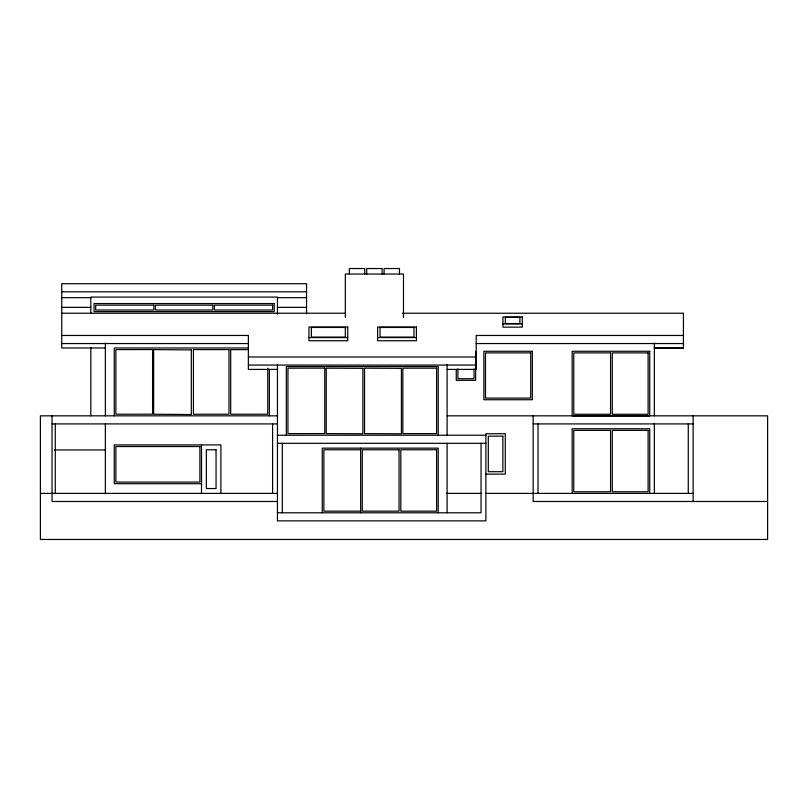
<?xml version="1.0" encoding="UTF-8"?>
<svg xmlns="http://www.w3.org/2000/svg" width="808" height="808" viewBox="0 0 808 808"><rect width="100%" height="100%" fill="white"/><g stroke="black" fill="none" stroke-linecap="round" stroke-linejoin="round"><path stroke-width="1.21" d="M61.741 291.809L306.535 291.809M61.741 297.667L90.819 297.667M277.447 297.667L306.535 297.667M61.741 307.363L90.819 307.363M277.447 307.363L306.535 307.363M61.741 313.231L345.531 313.231M402.273 313.231L683.427 313.231L683.427 348.268L654.389 348.268M502.93 323.957L522.322 323.957M61.741 335.471L248.369 335.471L248.369 369.408L277.447 369.408M683.427 335.471L476.195 335.471L476.195 369.408L447.117 369.408M308.959 337.562L347.743 337.562M377.629 337.562L416.413 337.562M61.741 343.551L248.369 343.551M476.195 343.551L683.427 343.551M105.363 347.975L61.741 347.975L61.741 283.729L306.535 283.729L306.535 313.837M247.935 347.975L114.251 347.975L114.251 415.837M654.339 347.975L683.427 347.975M247.995 349.611L230.704 349.622L230.704 414.251L267.751 414.221L267.751 368.236M248.369 356.995L476.195 356.995M248.369 365.065L476.195 365.065M277.447 415.837L40.4 415.837L40.4 539.471L767.6 539.471L767.6 415.837L447.117 415.837M52.045 423.917L277.447 423.917M533.159 423.917L693.123 423.917M277.447 435.229L485.891 435.229M277.447 443.309L485.891 443.309M360.661 449.773L323.907 449.773L323.907 511.171L360.661 511.171M54.52 449.975L105.363 449.975M485.891 474.124L505.283 474.124L505.283 433.724L485.891 433.724L485.891 520.867L277.447 520.867L277.447 364.56M201.505 483.709L114.251 483.709L114.251 444.925L220.897 444.925L220.897 493.395M40.4 493.395L277.447 493.395M446.359 493.395L481.649 493.395M485.436 493.395L693.123 493.395M277.447 501.475L52.045 501.475L52.045 415.837M767.6 501.475L533.159 501.475L533.159 415.837M277.447 512.787L481.043 512.787L481.043 443.309M693.123 415.837L693.123 501.475M688.275 423.917L688.275 493.395M654.339 343.127L654.339 415.837M654.339 423.341L654.339 493.395M649.723 493.395L649.723 428.765L572.165 428.765L572.165 493.395M538.007 423.917L538.007 493.395M475.659 351.238L475.659 380.326L456.267 380.326L456.267 369.418M474.044 368.862L474.044 378.71L457.884 378.71L457.884 368.862M447.117 364.56L447.117 435.229M447.117 443.309L447.117 512.787M438.229 435.229L438.229 366.559L286.335 366.559L286.335 435.229M438.229 512.787L438.229 448.157L322.291 448.157L322.291 512.787M403.485 317.403L403.485 274.033L345.319 274.033L345.319 317.403M399.475 274.033L399.475 268.529L384.073 268.529L384.073 274.033M382.103 274.033L382.103 268.529L366.701 268.529L366.701 274.033M364.731 274.033L364.731 268.529L349.329 268.529L349.329 274.033M360.661 448.157L360.661 512.787M282.295 443.309L282.295 512.787M277.447 314.039L277.447 297.081L90.819 297.081L90.819 313.231M272.599 423.917L272.599 493.395M269.367 369.337L269.367 415.837M201.505 444.925L201.505 493.395M105.363 343.127L105.363 415.837M105.363 423.917L105.363 493.395M90.819 347.733L90.819 415.837M55.277 423.917L55.277 493.395M274.215 303.535L94.051 303.535L94.051 311.615L274.215 311.615L274.215 303.535M153.843 305.151L95.667 305.151L95.667 309.999L153.843 309.999L153.843 305.151M212.817 305.151L155.459 305.151L155.459 309.999L212.817 309.999L212.817 305.151M272.599 305.151L214.433 305.151L214.433 309.999L272.599 309.999L272.599 305.151M522.322 316.938L502.93 316.938L502.93 327.139L522.322 327.139L522.322 316.938M519.898 317.372L505.354 317.372L505.354 323.523L519.898 323.523L519.898 317.372M347.743 327.028L308.959 327.028L308.959 340.744L347.743 340.744L347.743 327.028M416.413 327.028L377.629 327.028L377.629 340.744L416.413 340.744L416.413 327.028M345.319 327.462L311.383 327.462L311.383 337.118L345.319 337.118L345.319 327.462M413.989 327.462L380.053 327.462L380.053 337.118L413.989 337.118L413.989 327.462M152.581 349.561L115.867 349.591L115.867 414.221L152.581 414.191L152.581 349.561M228.977 349.591L193.425 349.591L193.425 414.221L228.977 414.221L228.977 349.591M532.351 351.268L483.871 351.268L483.871 399.738L532.351 399.738L532.351 351.268M649.723 351.268L572.165 351.268L572.165 415.898L649.723 415.898L649.723 351.268M530.735 352.884L485.487 352.884L485.487 398.122L530.735 398.122L530.735 352.884M610.545 352.884L573.781 352.884L573.781 414.282L610.545 414.282L610.545 352.884M648.107 352.884L612.302 352.884L612.302 414.282L648.107 414.282L648.107 352.884M324.755 368.135L287.951 368.175L287.951 433.613L324.755 433.573L324.755 368.135M436.613 368.175L402.839 368.175L402.839 433.613L436.613 433.613L436.613 368.175M610.545 430.381L573.781 430.381L573.781 491.779L610.545 491.779L610.545 430.381M648.107 430.381L612.302 430.381L612.302 491.779L648.107 491.779L648.107 430.381M502.859 436.148L488.315 436.148L488.315 471.7L502.859 471.7L502.859 436.148M199.889 446.541L115.867 446.541L115.867 482.093L199.889 482.093L199.889 446.541M216.049 449.773L206.353 449.773L206.353 488.547L216.049 488.547L216.049 449.773M399.041 449.773L362.277 449.773L362.277 511.171L399.041 511.171L399.041 449.773M436.613 449.773L400.808 449.773L400.808 511.171L436.613 511.171L436.613 449.773M401.424 368.347L364.539 368.175L364.539 433.613L401.424 433.785L401.424 368.347M362.873 368.327L326.25 368.175L326.25 433.613L362.873 433.765L362.873 368.327M191.324 349.884L153.651 349.632L153.651 414.262L191.324 414.514L191.324 349.884"/></g></svg>
